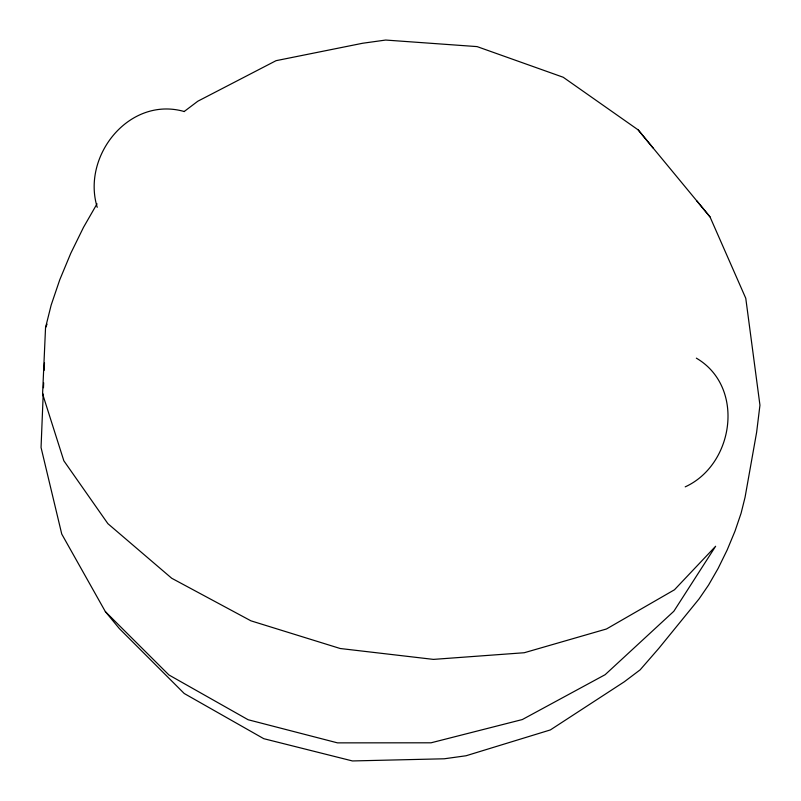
<?xml version="1.0" encoding="UTF-8"?>
<svg xmlns="http://www.w3.org/2000/svg" width="801" height="801" viewBox="0 0 801 801"><rect width="100%" height="100%" fill="white"/><g stroke="black" fill="none" stroke-linecap="round" stroke-linejoin="round"><path stroke-width="1.2" d="M43.214 393.982L41.051 447.509L61.747 534.057L105.372 611.644L119.279 628.505L184.23 693.506L263.759 738.682L352.44 760.95L444.245 758.787L466.042 755.764L550.357 729.931L624.309 681.781L640.149 669.826L658.802 648.379L699.073 598.908L708.565 585.05L718.147 568.38L727.158 550.007L734.978 531.203L741.085 513.241L745.05 497.341L756.625 432.31L759.949 405.186L745.771 298.282L710.006 216.881L696.81 200.891M43.464 387.754L43.665 382.778M44.175 370.332L44.476 362.863M97.021 203.814L83.504 227.344L70.788 253.266L59.755 279.799L51.144 305.151L45.547 327.579L42.583 393.902L63.84 460.785L107.885 523.664L171.704 578.252L250.943 620.835L340.215 648.51L433.431 659.393L524.244 652.735L606.447 628.995L674.462 589.786L715.633 546.252L673.841 611.263L605.145 674.682L522.332 719.548L431.048 742.807L337.521 742.867L248.12 719.739L168.941 674.973L105.372 611.644M45.547 327.579L47.039 324.175M184.13 111.559L197.817 101.216L276.065 60.676L362.693 43.244L385.692 40.05L477.096 46.608L563.203 77.246L638.147 129.872L710.006 216.881M685.205 486.858C734.066 464.61 745.481 386.933 696.339 358.147M184.36 111.559C129.351 95.709 81.362 155.975 97.241 207.309M638.147 129.872L653.065 147.945"/></g></svg>
